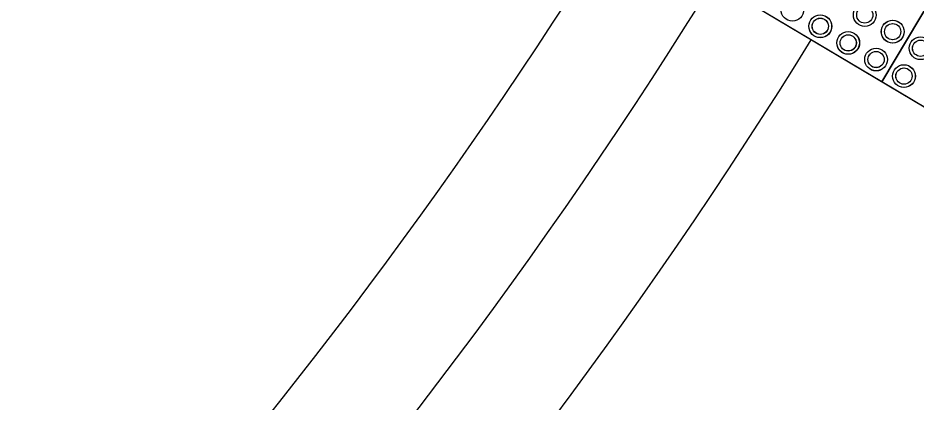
# Model space of a CAD drawing. Header units: millimetres. Extents: x 832728086 to 834530684, y 817551485 to 818349469.
# Drawn here: x 832728441.072 to 832728442.456, y 817960424.962 to 817960425.555 of the extents above; entities that cross this region are included whole.
import ezdxf

# ---------------------------------------------------------------- set-up
doc = ezdxf.new("R2010")
doc.units = ezdxf.units.MM
doc.header["$LTSCALE"] = 100
doc.layers.add('000-helpline', color=30, linetype='Continuous', lineweight=30, plot=False)
doc.layers.add('000-Tactile-l', color=8, linetype='Continuous')

# ---------------------------------------------------------------- blocks, each defined once
blk = doc.blocks.new('tactile')
at = {"layer": '000-helpline', "ltscale": 0.015}
for points in [[(834314.1003, 817905.6913), (834313.8426, 817905.8448), (834313.9961, 817906.1026), (834314.2539, 817905.949)], [(834314.2539, 817905.949), (834314.1004, 817905.6913), (834313.8427, 817905.8448), (834313.9962, 817906.1025)], [(834314.5117, 817905.7955), (834314.3581, 817905.5377), (834314.1004, 817905.6913), (834314.2539, 817905.949)], [(834314.3581, 817905.5378), (834314.1004, 817905.6913), (834314.2539, 817905.949), (834314.5116, 817905.7955)]]:
    blk.add_lwpolyline(points, close=True, dxfattribs=at)
at = {"layer": '000-Tactile-l'}
blk.add_lwpolyline([(834314.1497, 817906.3603), (834314.6652, 817906.0532), (834314.3581, 817905.5377), (834313.8427, 817905.8448)], close=True, dxfattribs=at)
at = {"layer": '000-Tactile-l', "ltscale": 0.015}
for centre, radius in [((834313.9628, 817905.8023), 0.0175), ((834313.9628, 817905.8023), 0.0175), ((834314.0743, 817905.7941), 0.0175), ((834314.0743, 817905.7941), 0.0175), ((834314.0057, 817905.7768), 0.0175), ((834314.0058, 817905.7767), 0.0175), ((834314.0743, 817905.7941), 0.0125), ((834314.0743, 817905.7941), 0.0125), ((834314.0057, 817905.7768), 0.0125), ((834314.0058, 817905.7767), 0.0125), ((834314.1172, 817905.7685), 0.0175), ((834314.1173, 817905.7685), 0.0175), ((834314.1172, 817905.7685), 0.0125), ((834314.1173, 817905.7685), 0.0125), ((834314.0487, 817905.7512), 0.0175), ((834314.0488, 817905.7511), 0.0175), ((834314.0487, 817905.7512), 0.0125), ((834314.0488, 817905.7511), 0.0125), ((834314.1602, 817905.7429), 0.0175), ((834314.1603, 817905.7429), 0.0175), ((834314.1602, 817905.7429), 0.0125), ((834314.1603, 817905.7429), 0.0125), ((834314.0917, 817905.7256), 0.0175), ((834314.0917, 817905.7255), 0.0175), ((834314.0917, 817905.7256), 0.0125), ((834314.0917, 817905.7255), 0.0125), ((834314.1346, 817905.7), 0.0175), ((834314.1347, 817905.7), 0.0175), ((834314.1346, 817905.7), 0.0125), ((834314.1347, 817905.7), 0.0125)]:
    blk.add_circle(centre, radius, dxfattribs=at)
at = {"layer": '000-Tactile-l', "ltscale": 5e-05}
for radius, end in [(7.825, 328.17553), (8, 328.98894), (8.175, 328.22023)]:
    blk.add_arc((834307.0425, 817910.0613), radius, 307.09377, end, dxfattribs=at)

msp = doc.modelspace()

# ---------------------------------------------------------------- block references
at = {"layer": '000-Tactile-l'}
msp.add_blockref('tactile', (831894128.3015, 817142519.7659), dxfattribs=at)

doc.saveas('drawing.dxf')
